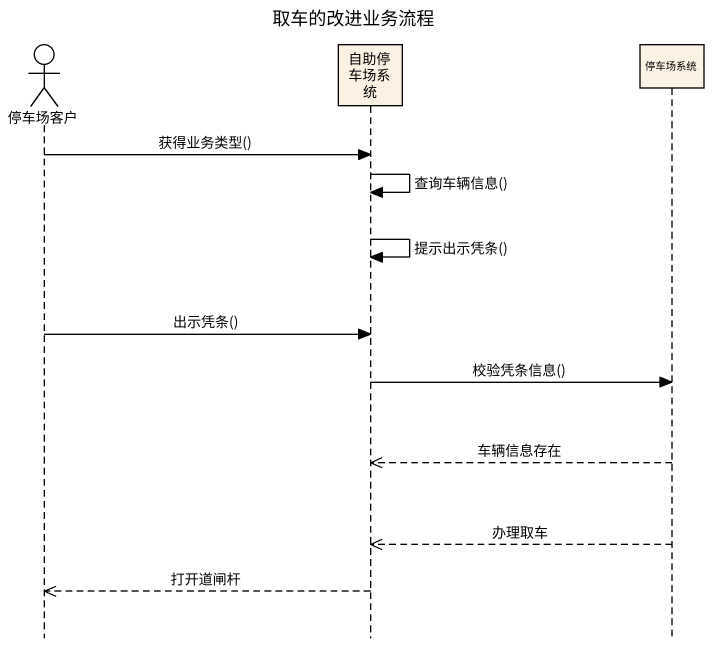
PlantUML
@startuml
title 取车的改进业务流程
hide footbox
actor 停车场客户
participant 自助停车场系统
participant 停车场系统

停车场客户 -> 自助停车场系统 : 获得业务类型()
自助停车场系统 -> 自助停车场系统 : 查询车辆信息()
自助停车场系统 -> 自助停车场系统 : 提示出示凭条()
停车场客户 -> 自助停车场系统 : 出示凭条()
自助停车场系统 -> 停车场系统 : 校验凭条信息()
停车场系统 -->> 自助停车场系统 : 车辆信息存在
停车场系统 -->> 自助停车场系统 : 办理取车
自助停车场系统 -->> 停车场客户 : 打开道闸杆
@enduml
